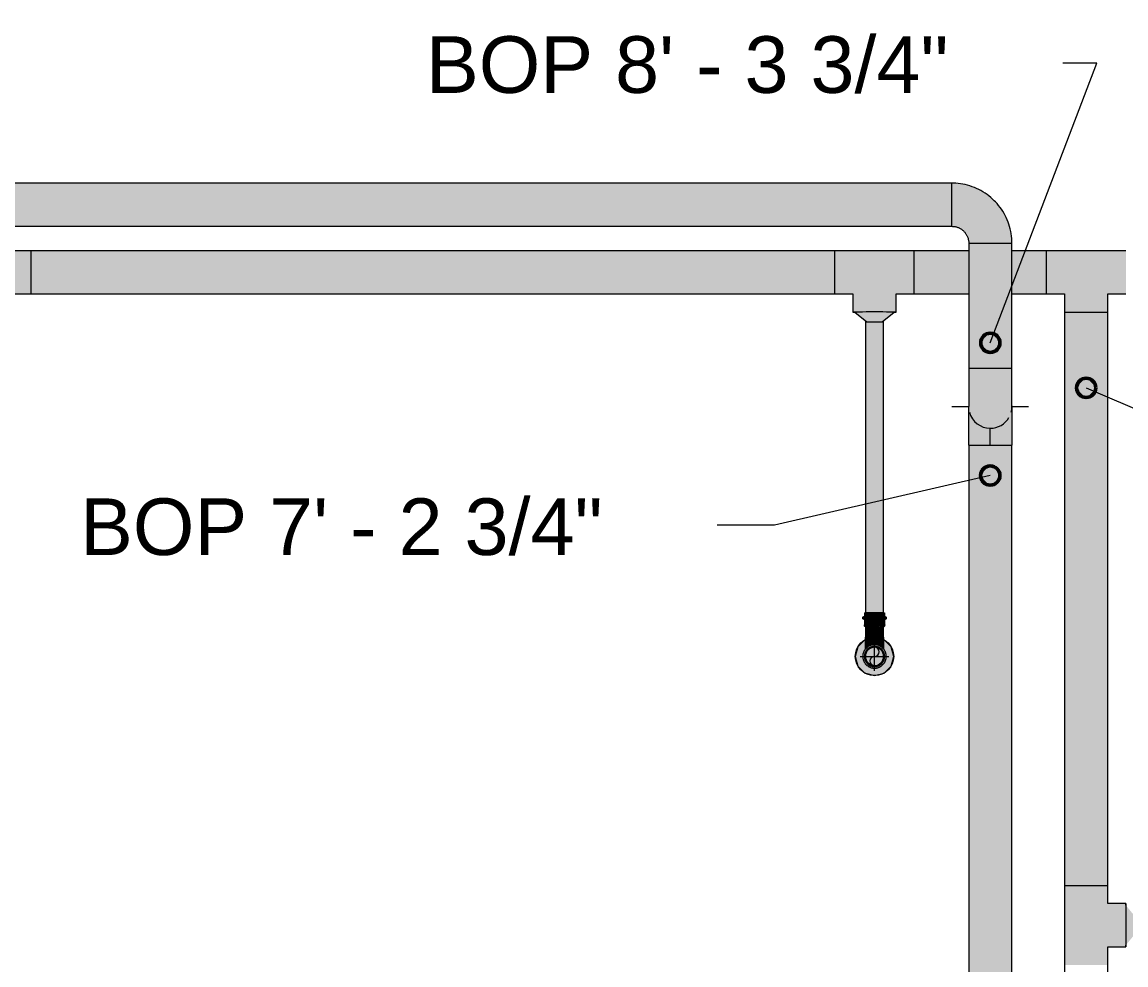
# Model space of a CAD drawing. Header units: inches. Extents: x -3385 to 41, y 7 to 1342.
# Drawn here: x -392.8 to -277.8, y 503.6 to 601.8 of the extents above; entities that cross this region are included whole.
import ezdxf

# ---------------------------------------------------------------- set-up
doc = ezdxf.new("R2010")
doc.units = ezdxf.units.IN
doc.header["$MEASUREMENT"] = 0
for name, color, linetype, lineweight in [('A-ANNO-NOTE', 131, 'Continuous', 9), ('G-ANNO-DIMS', 111, 'Continuous', 9), ('P-PIPE', 3, 'Continuous', 9), ('P-PIPE-CNTR', 3, 'Continuous', 9)]:
    doc.layers.add(name, color=color, linetype=linetype, lineweight=lineweight)
doc.styles.add('Arial', font='arial.ttf', dxfattribs={"height": 5.901198})

# ---------------------------------------------------------------- blocks, each defined once
blk = doc.blocks.new('Victaulic-VicPress316-Elbow 90-45deg Style P568_P571 - Standard-1099428-LOWER PARKING')
at = {"layer": 'P-PIPE'}
for points in [[(-304.31, 539.59), (-304, 539.59), (-304, 539.92), (-305.05, 539.9), (-305.17, 539.87), (-305.22, 539.75), (-305.17, 539.7), (-305.01, 539.59), (-304.33, 539.59)], [(-304.76, 539.92), (-304, 539.92), (-304, 540.29), (-305.01, 540.29), (-305.01, 539.92), (-304.81, 539.92)], [(-304.47, 539.03), (-304, 539.03), (-304, 539.59), (-305.01, 539.59), (-305.01, 539.03), (-304.62, 539.03)], [(-303.18, 539.92), (-302.99, 539.92), (-302.99, 540.29), (-304, 540.29), (-304, 539.92), (-303.32, 539.92)], [(-303.72, 539.59), (-302.99, 539.59), (-302.78, 539.75), (-302.83, 539.87), (-302.99, 539.92), (-304, 539.92), (-304, 539.59)], [(-303.32, 539.03), (-302.99, 539.03), (-302.99, 539.59), (-304, 539.59), (-304, 539.03), (-303.38, 539.03)], [(-304, 538.81), (-304, 539.03), (-305.01, 539.03), (-305.03, 538.91), (-304.98, 538.85), (-304.89, 538.81), (-304.82, 538.84), (-304.54, 538.81), (-304.46, 538.83), (-304.21, 538.83), (-304, 538.81)], [(-304.47, 537.76), (-304, 537.76), (-304, 538.81), (-304.32, 538.84), (-304.62, 538.82), (-304.73, 538.84), (-304.83, 538.84), (-304.9, 538.81), (-304.95, 538.84), (-304.94, 537.76), (-304.6, 537.76)], [(-303.46, 538.81), (-303.39, 538.82), (-303.27, 538.84), (-303.15, 538.84), (-303.09, 538.82), (-302.99, 538.88), (-302.97, 538.91), (-302.99, 539.03), (-304, 539.03), (-304, 538.81), (-303.72, 538.85), (-303.51, 538.83)], [(-303.4, 537.76), (-303.05, 537.76), (-303.05, 538.84), (-303.11, 538.81), (-303.18, 538.84), (-303.27, 538.84), (-303.35, 538.83), (-303.46, 538.81), (-303.56, 538.83), (-303.8, 538.84), (-304, 538.81), (-304, 537.76), (-303.52, 537.76)], [(-304.95, 536.5), (-304.85, 536.6), (-304.46, 536.87), (-304.24, 536.94), (-304, 536.97), (-304, 537.76), (-304.95, 537.76), (-304.95, 536.51)], [(-303.05, 536.5), (-303.06, 537.76), (-304, 537.76), (-304, 536.97), (-303.74, 536.94), (-303.5, 536.85), (-303.11, 536.57), (-303.06, 536.51)], [(-304, 534.6), (-304, 534.68), (-304.62, 534.89), (-305.01, 535.42), (-305.01, 536.07), (-304.62, 536.6), (-304, 536.8), (-304, 536.97), (-304.24, 536.94), (-304.47, 536.87), (-304.89, 536.57), (-305.05, 536.38), (-305.17, 536.07), (-305.22, 535.74), (-305.17, 535.4), (-305.05, 535.11), (-304.85, 534.89), (-304.47, 534.61)], [(-304, 534.68), (-304, 534.79), (-304.26, 534.83), (-304.48, 534.92), (-304.67, 535.07), (-304.82, 535.27), (-304.92, 535.53), (-304.95, 535.74), (-304.9, 536.04), (-304.89, 536.05), (-304.82, 536.22), (-304.67, 536.41), (-304.48, 536.57), (-304.25, 536.66), (-304, 536.69), (-304, 536.8), (-304.62, 536.6), (-305.01, 536.07), (-305.01, 535.42), (-304.62, 534.89), (-304, 534.68)], [(-304, 534.52), (-303.76, 534.54), (-303.53, 534.61), (-303.11, 534.92), (-302.94, 535.15), (-302.83, 535.41), (-302.78, 535.74), (-302.83, 536.08), (-302.95, 536.38), (-303.15, 536.6), (-303.53, 536.87), (-303.76, 536.94), (-304, 536.97), (-304, 536.8), (-303.38, 536.6), (-302.99, 536.07), (-302.99, 535.42), (-303.38, 534.89), (-304, 534.68), (-304, 534.54)], [(-304, 534.68), (-303.38, 534.89), (-302.99, 535.42), (-302.99, 536.07), (-303.38, 536.6), (-304, 536.8), (-304, 536.69), (-303.74, 536.65), (-303.52, 536.57), (-303.33, 536.41), (-303.18, 536.22), (-303.08, 535.99), (-303.05, 535.74), (-303.1, 535.45), (-303.11, 535.43), (-303.2, 535.23), (-303.33, 535.07), (-303.52, 534.92), (-303.75, 534.83), (-304, 534.79), (-304, 534.72)], [(-303.46, 534.97), (-303.44, 534.98), (-303.45, 534.97)]]:
    blk.add_hatch(color=256, dxfattribs=at).paths.add_polyline_path(points, flags=0)
for p, q in [((-305.06, 540.29), (-305.06, 539.92)), ((-305.06, 539.59), (-305.06, 539.03)), ((-304, 540.29), (-305.01, 540.29)), ((-305.01, 539.92), (-304, 539.92)), ((-305.01, 539.59), (-304, 539.59)), ((-302.99, 540.29), (-304, 540.29)), ((-304, 539.92), (-302.99, 539.92)), ((-304, 539.59), (-302.99, 539.59)), ((-302.94, 539.92), (-302.94, 540.29)), ((-302.94, 539.03), (-302.94, 539.59)), ((-304.95, 538.86), (-304.95, 537.76)), ((-304.58, 538.81), (-304.54, 538.81)), ((-303.46, 538.81), (-303.42, 538.81)), ((-303.05, 537.76), (-303.05, 538.86)), ((-304.95, 535.75), (-304.95, 535.76)), ((-304.95, 535.69), (-304.95, 535.73))]:
    blk.add_line(p, q, dxfattribs=at)
at = {"layer": 'P-PIPE', "flags": 128}
for points in [[(-305.06, 539.59), (-305.07, 539.59), (-305.07, 539.59), (-305.08, 539.59), (-305.08, 539.59), (-305.09, 539.59), (-305.1, 539.59), (-305.1, 539.59), (-305.11, 539.6), (-305.12, 539.6), (-305.12, 539.6), (-305.13, 539.6), (-305.13, 539.61), (-305.14, 539.61), (-305.15, 539.61), (-305.15, 539.62), (-305.16, 539.62), (-305.16, 539.62), (-305.17, 539.63), (-305.17, 539.63), (-305.18, 539.64), (-305.18, 539.64), (-305.19, 539.65), (-305.19, 539.65), (-305.19, 539.66), (-305.2, 539.66), (-305.2, 539.67), (-305.2, 539.68), (-305.21, 539.68), (-305.21, 539.69), (-305.21, 539.69), (-305.21, 539.7), (-305.22, 539.71), (-305.22, 539.71), (-305.22, 539.72), (-305.22, 539.72), (-305.22, 539.73), (-305.22, 539.74), (-305.22, 539.74), (-305.22, 539.75), (-305.22, 539.76), (-305.22, 539.76), (-305.22, 539.77), (-305.22, 539.78), (-305.22, 539.78), (-305.22, 539.79), (-305.22, 539.8), (-305.22, 539.8), (-305.21, 539.81), (-305.21, 539.82), (-305.21, 539.82), (-305.21, 539.83), (-305.2, 539.83), (-305.2, 539.84), (-305.2, 539.84), (-305.19, 539.85), (-305.19, 539.85), (-305.18, 539.86), (-305.18, 539.86), (-305.17, 539.87), (-305.17, 539.87), (-305.16, 539.88), (-305.16, 539.88), (-305.15, 539.89), (-305.15, 539.89), (-305.14, 539.89), (-305.14, 539.9), (-305.13, 539.9), (-305.13, 539.9), (-305.12, 539.91), (-305.11, 539.91), (-305.11, 539.91), (-305.1, 539.91), (-305.09, 539.91), (-305.09, 539.91), (-305.08, 539.92), (-305.08, 539.92), (-305.07, 539.92), (-305.06, 539.92), (-305.06, 539.92)], [(-304, 539.92), (-304.04, 539.92), (-304.08, 539.92), (-304.13, 539.92), (-304.17, 539.92), (-304.21, 539.92), (-304.25, 539.92), (-304.29, 539.92), (-304.33, 539.92), (-304.37, 539.92), (-304.41, 539.92), (-304.45, 539.92), (-304.49, 539.92), (-304.53, 539.92), (-304.56, 539.92), (-304.6, 539.92), (-304.63, 539.92), (-304.67, 539.92), (-304.7, 539.92), (-304.73, 539.92), (-304.76, 539.92), (-304.79, 539.92), (-304.82, 539.92), (-304.84, 539.92), (-304.87, 539.92), (-304.89, 539.92), (-304.91, 539.92), (-304.93, 539.92), (-304.95, 539.92), (-304.97, 539.92), (-304.99, 539.92), (-305, 539.92), (-305.01, 539.92), (-305.03, 539.92), (-305.04, 539.92), (-305.04, 539.92), (-305.05, 539.92), (-305.05, 539.92), (-305.06, 539.92), (-305.06, 539.92), (-305.06, 539.92)], [(-305.06, 539.92), (-305.06, 539.92), (-305.06, 539.92), (-305.05, 539.92), (-305.05, 539.92), (-305.04, 539.92), (-305.03, 539.92), (-305.02, 539.92), (-305, 539.92)], [(-305, 539.59), (-305.01, 539.59), (-305.03, 539.59), (-305.04, 539.59), (-305.04, 539.59), (-305.05, 539.59), (-305.05, 539.59), (-305.06, 539.59), (-305.06, 539.59), (-305.06, 539.59)], [(-305.06, 539.59), (-305.06, 539.59), (-305.06, 539.59), (-305.05, 539.59), (-305.05, 539.59), (-305.04, 539.59), (-305.03, 539.59), (-305.02, 539.59), (-305, 539.59), (-304.99, 539.59), (-304.98, 539.59), (-304.96, 539.59), (-304.94, 539.59), (-304.92, 539.59), (-304.9, 539.59), (-304.87, 539.59), (-304.85, 539.59), (-304.82, 539.59), (-304.8, 539.59), (-304.77, 539.59), (-304.74, 539.59), (-304.71, 539.59), (-304.67, 539.59), (-304.64, 539.59), (-304.61, 539.59), (-304.57, 539.59), (-304.54, 539.59), (-304.5, 539.59), (-304.46, 539.59), (-304.42, 539.59), (-304.38, 539.59), (-304.34, 539.59), (-304.3, 539.59), (-304.26, 539.59), (-304.22, 539.59), (-304.18, 539.59), (-304.14, 539.59), (-304.1, 539.59), (-304.05, 539.59), (-304.01, 539.59), (-304, 539.59)], [(-302.94, 539.92), (-302.94, 539.92), (-302.94, 539.92), (-302.95, 539.92), (-302.95, 539.92), (-302.96, 539.92), (-302.97, 539.92), (-302.98, 539.92), (-302.99, 539.92), (-303.01, 539.92), (-303.02, 539.92), (-303.04, 539.92), (-303.06, 539.92), (-303.08, 539.92), (-303.1, 539.92), (-303.13, 539.92), (-303.15, 539.92), (-303.18, 539.92), (-303.2, 539.92), (-303.23, 539.92), (-303.26, 539.92), (-303.29, 539.92), (-303.32, 539.92), (-303.36, 539.92), (-303.39, 539.92), (-303.43, 539.92), (-303.46, 539.92), (-303.5, 539.92), (-303.54, 539.92), (-303.58, 539.92), (-303.62, 539.92), (-303.66, 539.92), (-303.7, 539.92), (-303.74, 539.92), (-303.78, 539.92), (-303.82, 539.92), (-303.86, 539.92), (-303.9, 539.92), (-303.95, 539.92), (-303.99, 539.92), (-304, 539.92)], [(-304, 539.59), (-303.96, 539.59), (-303.92, 539.59), (-303.87, 539.59), (-303.83, 539.59), (-303.79, 539.59), (-303.75, 539.59), (-303.71, 539.59), (-303.67, 539.59), (-303.63, 539.59), (-303.59, 539.59), (-303.55, 539.59), (-303.51, 539.59), (-303.47, 539.59), (-303.44, 539.59), (-303.4, 539.59), (-303.37, 539.59), (-303.33, 539.59), (-303.3, 539.59), (-303.27, 539.59), (-303.24, 539.59), (-303.21, 539.59), (-303.18, 539.59), (-303.16, 539.59), (-303.13, 539.59), (-303.11, 539.59), (-303.09, 539.59), (-303.07, 539.59), (-303.05, 539.59), (-303.03, 539.59), (-303.01, 539.59), (-303, 539.59), (-302.99, 539.59), (-302.97, 539.59), (-302.96, 539.59), (-302.96, 539.59), (-302.95, 539.59), (-302.95, 539.59), (-302.94, 539.59), (-302.94, 539.59), (-302.94, 539.59)], [(-303, 539.92), (-302.99, 539.92), (-302.97, 539.92), (-302.96, 539.92), (-302.96, 539.92), (-302.95, 539.92), (-302.95, 539.92), (-302.94, 539.92), (-302.94, 539.92), (-302.94, 539.92)], [(-302.94, 539.59), (-302.94, 539.59), (-302.94, 539.59), (-302.95, 539.59), (-302.95, 539.59), (-302.96, 539.59), (-302.97, 539.59), (-302.98, 539.59), (-302.99, 539.59)], [(-302.94, 539.92), (-302.93, 539.92), (-302.93, 539.92), (-302.92, 539.92), (-302.91, 539.92), (-302.91, 539.91), (-302.9, 539.91), (-302.9, 539.91), (-302.89, 539.91), (-302.88, 539.91), (-302.88, 539.9), (-302.87, 539.9), (-302.86, 539.9), (-302.86, 539.9), (-302.85, 539.89), (-302.85, 539.89), (-302.84, 539.88), (-302.84, 539.88), (-302.83, 539.88), (-302.83, 539.87), (-302.82, 539.87), (-302.82, 539.86), (-302.81, 539.86), (-302.81, 539.85), (-302.81, 539.85), (-302.8, 539.84), (-302.8, 539.84), (-302.8, 539.83), (-302.79, 539.82), (-302.79, 539.82), (-302.79, 539.81), (-302.79, 539.81), (-302.78, 539.8), (-302.78, 539.79), (-302.78, 539.79), (-302.78, 539.78), (-302.78, 539.77), (-302.78, 539.77), (-302.78, 539.76), (-302.78, 539.75), (-302.78, 539.75), (-302.78, 539.74), (-302.78, 539.73), (-302.78, 539.73), (-302.78, 539.72), (-302.78, 539.72), (-302.78, 539.71), (-302.78, 539.7), (-302.79, 539.7), (-302.79, 539.69), (-302.79, 539.68), (-302.79, 539.68), (-302.8, 539.67), (-302.8, 539.67), (-302.8, 539.66), (-302.81, 539.66), (-302.81, 539.65), (-302.82, 539.65), (-302.82, 539.64), (-302.82, 539.64), (-302.83, 539.63), (-302.83, 539.63), (-302.84, 539.62), (-302.84, 539.62), (-302.85, 539.62), (-302.86, 539.61), (-302.86, 539.61), (-302.87, 539.61), (-302.87, 539.6), (-302.88, 539.6), (-302.89, 539.6), (-302.89, 539.6), (-302.9, 539.59), (-302.9, 539.59), (-302.91, 539.59), (-302.92, 539.59), (-302.92, 539.59), (-302.93, 539.59), (-302.94, 539.59), (-302.94, 539.59)], [(-304.95, 538.81), (-304.96, 538.82), (-304.97, 538.83), (-304.97, 538.83), (-304.98, 538.84), (-304.99, 538.85), (-305, 538.86), (-305, 538.87), (-305.01, 538.88), (-305.02, 538.89), (-305.02, 538.89), (-305.03, 538.9), (-305.03, 538.91), (-305.04, 538.92), (-305.04, 538.93), (-305.04, 538.94), (-305.05, 538.95), (-305.05, 538.97), (-305.05, 538.98), (-305.05, 538.99), (-305.06, 539), (-305.06, 539.01), (-305.06, 539.02), (-305.06, 539.03), (-305.06, 539.03)], [(-302.94, 539.03), (-302.94, 539.02), (-302.94, 539.01), (-302.94, 539), (-302.94, 538.99), (-302.95, 538.98), (-302.95, 538.97), (-302.95, 538.96), (-302.95, 538.95), (-302.96, 538.94), (-302.96, 538.93), (-302.97, 538.92), (-302.97, 538.91), (-302.98, 538.9), (-302.98, 538.89), (-302.99, 538.88), (-302.99, 538.87), (-303, 538.86), (-303.01, 538.85), (-303.02, 538.84), (-303.02, 538.84), (-303.03, 538.83), (-303.04, 538.82), (-303.05, 538.82), (-303.05, 538.81)], [(-304.95, 536.5), (-304.95, 536.54), (-304.95, 536.6), (-304.95, 536.67), (-304.95, 536.74), (-304.95, 536.81), (-304.95, 536.88), (-304.95, 536.95), (-304.95, 537.03), (-304.95, 537.1), (-304.95, 537.18), (-304.95, 537.26), (-304.95, 537.34), (-304.95, 537.42), (-304.95, 537.5), (-304.95, 537.58), (-304.95, 537.66), (-304.95, 537.74), (-304.95, 537.76)], [(-303.05, 537.76), (-303.05, 537.68), (-303.05, 537.6), (-303.05, 537.52), (-303.05, 537.44), (-303.05, 537.36), (-303.05, 537.28), (-303.05, 537.2), (-303.05, 537.12), (-303.05, 537.05), (-303.05, 536.97), (-303.05, 536.9), (-303.05, 536.83), (-303.05, 536.76), (-303.05, 536.69), (-303.05, 536.62), (-303.05, 536.55), (-303.05, 536.5)], [(-304, 536.97), (-304.05, 536.97), (-304.1, 536.96), (-304.15, 536.96), (-304.19, 536.95), (-304.24, 536.94), (-304.29, 536.93), (-304.34, 536.92), (-304.38, 536.9), (-304.43, 536.89), (-304.48, 536.87), (-304.52, 536.85), (-304.56, 536.83), (-304.61, 536.8), (-304.65, 536.78), (-304.69, 536.75), (-304.73, 536.72), (-304.77, 536.69), (-304.81, 536.66), (-304.84, 536.63), (-304.88, 536.6), (-304.91, 536.56), (-304.94, 536.52), (-304.97, 536.48), (-305, 536.44), (-305.03, 536.4), (-305.05, 536.36), (-305.08, 536.32), (-305.1, 536.28), (-305.12, 536.23), (-305.14, 536.19), (-305.16, 536.14), (-305.17, 536.09), (-305.18, 536.05), (-305.2, 536), (-305.21, 535.95), (-305.21, 535.9), (-305.22, 535.85), (-305.22, 535.8), (-305.22, 535.76), (-305.22, 535.71), (-305.22, 535.66), (-305.22, 535.61), (-305.21, 535.56), (-305.2, 535.51), (-305.19, 535.46), (-305.18, 535.42), (-305.17, 535.37), (-305.15, 535.32), (-305.13, 535.28), (-305.11, 535.23), (-305.09, 535.19), (-305.07, 535.15), (-305.04, 535.1), (-305.02, 535.06), (-304.99, 535.02), (-304.96, 534.98), (-304.93, 534.95), (-304.9, 534.91), (-304.86, 534.87), (-304.83, 534.84), (-304.79, 534.81), (-304.75, 534.78), (-304.71, 534.75), (-304.67, 534.72), (-304.63, 534.69), (-304.59, 534.67), (-304.54, 534.65), (-304.5, 534.63), (-304.46, 534.61), (-304.41, 534.59), (-304.36, 534.57), (-304.32, 534.56), (-304.27, 534.55), (-304.22, 534.54), (-304.17, 534.53), (-304.12, 534.53), (-304.08, 534.52), (-304.03, 534.52), (-304, 534.52)], [(-304, 534.52), (-303.95, 534.52), (-303.9, 534.52), (-303.85, 534.53), (-303.8, 534.53), (-303.76, 534.54), (-303.71, 534.55), (-303.66, 534.57), (-303.61, 534.58), (-303.57, 534.6), (-303.52, 534.62), (-303.48, 534.64), (-303.43, 534.66), (-303.39, 534.68), (-303.35, 534.71), (-303.31, 534.73), (-303.27, 534.76), (-303.23, 534.79), (-303.19, 534.82), (-303.16, 534.86), (-303.12, 534.89), (-303.09, 534.93), (-303.06, 534.96), (-303.03, 535), (-303, 535.04), (-302.97, 535.08), (-302.94, 535.12), (-302.92, 535.17), (-302.9, 535.21), (-302.88, 535.25), (-302.86, 535.3), (-302.84, 535.35), (-302.83, 535.39), (-302.81, 535.44), (-302.8, 535.49), (-302.79, 535.53), (-302.79, 535.58), (-302.78, 535.63), (-302.78, 535.68), (-302.78, 535.73), (-302.78, 535.78), (-302.78, 535.83), (-302.78, 535.88), (-302.79, 535.92), (-302.8, 535.97), (-302.81, 536.02), (-302.82, 536.07), (-302.83, 536.12), (-302.85, 536.16), (-302.87, 536.21), (-302.89, 536.25), (-302.91, 536.3), (-302.93, 536.34), (-302.96, 536.38), (-302.98, 536.42), (-303.01, 536.46), (-303.04, 536.5), (-303.07, 536.54), (-303.1, 536.58), (-303.14, 536.61), (-303.17, 536.65), (-303.21, 536.68), (-303.25, 536.71), (-303.29, 536.74), (-303.33, 536.77), (-303.37, 536.79), (-303.41, 536.82), (-303.45, 536.84), (-303.5, 536.86), (-303.54, 536.88), (-303.59, 536.9), (-303.64, 536.91), (-303.68, 536.92), (-303.73, 536.94), (-303.78, 536.95), (-303.83, 536.95), (-303.88, 536.96), (-303.92, 536.96), (-303.97, 536.97), (-304, 536.97)], [(-303.05, 535.75), (-303.05, 535.75), (-303.05, 535.74), (-303.05, 535.74)]]:
    blk.add_lwpolyline(points, dxfattribs=at)
at = {"layer": 'P-PIPE'}
for radius, start, end in [(1.06, 90, 270), (0.95, 160.7021, 162), (0.95, 124.5981, 127.6477), (1.06, 270, 90), (0.95, 52.2791, 55.4642), (0.95, 18, 19.4331), (0.95, 198, 199.2979), (0.95, 232.3523, 235.4019), (0.95, 304.5358, 307.7209), (0.95, 340.5669, 342)]:
    blk.add_arc((-304, 535.74), radius, start, end, dxfattribs=at)
blk = doc.blocks.new('Elbow - Welded - Generic - Standard-1086132-LOWER PARKING')
at = {"layer": 'P-PIPE'}
for points in [[(-291.94, 557.74), (-291.94, 559.51), (-292.52, 559.59), (-293.07, 559.82), (-293.54, 560.18), (-293.89, 560.64), (-294.11, 561.18), (-294.19, 561.75), (-294.17, 560.17), (-294.19, 557.75), (-293.07, 557.74), (-292.4, 557.74)], [(-291.94, 557.74), (-289.69, 557.75), (-289.71, 561.59), (-289.77, 561.18), (-289.99, 560.64), (-290.35, 560.17), (-290.82, 559.81), (-291.36, 559.59), (-291.94, 559.51), (-291.94, 557.74)]]:
    blk.add_hatch(color=256, dxfattribs=at).paths.add_polyline_path(points, flags=0)
at = {"layer": 'P-PIPE', "flags": 128}
for points in [[(-294.19, 557.75), (-294.19, 557.91), (-294.19, 558.07), (-294.19, 558.23), (-294.19, 558.39), (-294.19, 558.55), (-294.19, 558.7), (-294.19, 558.86), (-294.19, 559.01), (-294.19, 559.17), (-294.19, 559.31), (-294.19, 559.46), (-294.19, 559.61), (-294.19, 559.75), (-294.19, 559.88), (-294.19, 560.02), (-294.19, 560.15), (-294.19, 560.28), (-294.19, 560.4), (-294.19, 560.52), (-294.19, 560.63), (-294.19, 560.74), (-294.19, 560.85), (-294.19, 560.95), (-294.19, 561.04), (-294.19, 561.13), (-294.19, 561.21), (-294.19, 561.29), (-294.19, 561.37), (-294.19, 561.43), (-294.19, 561.49), (-294.19, 561.55), (-294.19, 561.6), (-294.19, 561.64), (-294.19, 561.68), (-294.19, 561.71), (-294.19, 561.73), (-294.19, 561.75), (-294.19, 561.76), (-294.19, 561.76), (-294.19, 561.76)], [(-289.69, 561.86), (-289.69, 561.79), (-289.69, 561.76)], [(-289.69, 561.76), (-289.69, 561.76), (-289.69, 561.75), (-289.69, 561.73), (-289.69, 561.71), (-289.69, 561.68), (-289.69, 561.65), (-289.69, 561.61), (-289.69, 561.56), (-289.69, 561.51), (-289.69, 561.45), (-289.69, 561.38), (-289.69, 561.31), (-289.69, 561.23), (-289.69, 561.15), (-289.69, 561.06), (-289.69, 560.97), (-289.69, 560.87), (-289.69, 560.76), (-289.69, 560.66), (-289.69, 560.54), (-289.69, 560.43), (-289.69, 560.3), (-289.69, 560.18), (-289.69, 560.05), (-289.69, 559.91), (-289.69, 559.78), (-289.69, 559.64), (-289.69, 559.49), (-289.69, 559.35), (-289.69, 559.2), (-289.69, 559.05), (-289.69, 558.89), (-289.69, 558.74), (-289.69, 558.58), (-289.69, 558.42), (-289.69, 558.26), (-289.69, 558.1), (-289.69, 557.94), (-289.69, 557.78), (-289.69, 557.75)]]:
    blk.add_lwpolyline(points, dxfattribs=at)
at = {"layer": 'P-PIPE'}
for start_param, end_param in [(3.141593, 4.712389), (4.712389, 6.283185)]:
    blk.add_ellipse((-291.94, 557.75), major_axis=(2.25, 0), ratio=0.002219, start_param=start_param, end_param=end_param, dxfattribs=at)
blk = doc.blocks.new('Elbow - Welded - Generic - Standard-1198336-LOWER PARKING')
at = {"layer": 'P-PIPE'}
blk.add_hatch(color=256, dxfattribs=at).paths.add_polyline_path([(-291.35, 578.77), (-289.68, 578.78), (-289.89, 580.4), (-290.52, 581.91), (-291.52, 583.21), (-292.81, 584.21), (-294.32, 584.83), (-295.95, 585.05), (-295.94, 583.92), (-295.94, 580.54), (-295.06, 580.31), (-294.42, 579.66), (-294.18, 578.78), (-293.05, 578.78), (-291.35, 578.77)], flags=0)
at = {"layer": 'P-PIPE', "flags": 128}
for points in [[(-291.52, 583.21), (-291.7, 583.38), (-291.88, 583.55), (-292.08, 583.71), (-292.28, 583.86), (-292.48, 584), (-292.7, 584.14), (-292.91, 584.26), (-293.13, 584.38), (-293.36, 584.49), (-293.59, 584.59), (-293.82, 584.67), (-294.06, 584.75), (-294.3, 584.83), (-294.54, 584.89), (-294.79, 584.94), (-295.04, 584.98), (-295.29, 585.01), (-295.54, 585.03), (-295.79, 585.04), (-295.95, 585.05)], [(-289.68, 578.78), (-289.69, 579.03), (-289.7, 579.28), (-289.73, 579.53), (-289.76, 579.78), (-289.81, 580.02), (-289.86, 580.27), (-289.93, 580.51), (-290, 580.75), (-290.08, 580.99), (-290.18, 581.22), (-290.28, 581.45), (-290.39, 581.67), (-290.51, 581.89), (-290.64, 582.11), (-290.77, 582.32), (-290.92, 582.52), (-291.07, 582.72), (-291.23, 582.91), (-291.4, 583.09), (-291.52, 583.21)], [(-295.95, 580.55), (-295.88, 580.54), (-295.81, 580.54), (-295.73, 580.53), (-295.66, 580.52), (-295.6, 580.51), (-295.53, 580.49), (-295.46, 580.48), (-295.39, 580.46), (-295.32, 580.43), (-295.26, 580.41), (-295.19, 580.38), (-295.13, 580.35), (-295.07, 580.31), (-295.01, 580.28), (-294.95, 580.24), (-294.89, 580.2), (-294.84, 580.15), (-294.78, 580.11), (-294.73, 580.06), (-294.7, 580.03)], [(-294.7, 580.03), (-294.65, 579.98), (-294.6, 579.92), (-294.56, 579.87), (-294.52, 579.81), (-294.48, 579.76), (-294.44, 579.7), (-294.4, 579.63), (-294.37, 579.57), (-294.34, 579.51), (-294.31, 579.44), (-294.29, 579.38), (-294.26, 579.31), (-294.24, 579.24), (-294.23, 579.18), (-294.21, 579.11), (-294.2, 579.04), (-294.19, 578.97), (-294.19, 578.9), (-294.18, 578.83), (-294.18, 578.78)]]:
    blk.add_lwpolyline(points, dxfattribs=at)
at = {"layer": 'P-PIPE'}
for centre, major_axis, start_param, end_param in [((-295.95, 582.8), (0, 2.25), 6.151237, 6.281101), ((-295.95, 582.8), (0, 2.25), 5.760225, 6.019302), ((-295.95, 582.8), (0, 2.25), 5.498127, 5.757502), ((-295.95, 582.8), (0, 2.25), 5.236183, 5.495703), ((-295.95, 582.8), (0, 2.25), 4.974288, 5.233903), ((-295.95, 582.8), (0, 2.25), 4.712412, 4.972104), ((-295.95, 582.8), (0, 2.25), 4.450542, 4.710305), ((-295.95, 582.8), (0, 2.25), 4.188666, 4.448505), ((-295.95, 582.8), (0, 2.25), 3.926771, 4.186706), ((-295.95, 582.8), (0, 2.25), 3.664826, 3.924906), ((-295.95, 582.8), (0, 2.25), 3.402723, 3.663107), ((-295.95, 582.8), (0, 2.25), 3.141593, 3.401308), ((-291.93, 578.78), (-2.25, 0), 0.002084, 0.131948), ((-291.93, 578.78), (-2.25, 0), 0.263884, 0.522961), ((-291.93, 578.78), (-2.25, 0), 0.525683, 0.785059), ((-291.93, 578.78), (-2.25, 0), 0.787483, 1.047002), ((-291.93, 578.78), (-2.25, 0), 1.049282, 1.308897), ((-291.93, 578.78), (-2.25, 0), 1.311081, 1.570773), ((-291.93, 578.78), (-2.25, 0), 1.572881, 1.832644), ((-291.93, 578.78), (-2.25, 0), 1.83468, 2.09452), ((-291.93, 578.78), (-2.25, 0), 2.096479, 2.356415), ((-291.93, 578.78), (-2.25, 0), 2.358279, 2.61836), ((-291.93, 578.78), (-2.25, 0), 2.620078, 2.880462), ((-291.93, 578.78), (-2.25, 0), 2.881878, 3.141593)]:
    blk.add_ellipse(centre, major_axis=major_axis, ratio=0.002083, start_param=start_param, end_param=end_param, dxfattribs=at)
blk = doc.blocks.new('Elbow - Welded - Generic - Standard-V18-LOWER PARKING')
at = {"layer": 'P-PIPE'}
for points in [[(-291.94, 559.51), (-291.94, 565.77), (-294.19, 565.78), (-294.17, 561.57), (-294.11, 561.17), (-293.89, 560.64), (-293.53, 560.17), (-293.07, 559.82), (-292.52, 559.59)], [(-291.94, 559.51), (-291.36, 559.59), (-290.82, 559.81), (-290.35, 560.17), (-289.99, 560.64), (-289.77, 561.18), (-289.69, 561.78), (-289.71, 563.15), (-289.69, 563.93), (-289.69, 565.78), (-290.81, 565.77), (-291.94, 565.77), (-291.94, 559.66)]]:
    blk.add_hatch(color=256, dxfattribs=at).paths.add_polyline_path(points, flags=0)
at = {"layer": 'P-PIPE', "flags": 128}
for points in [[(-294.19, 565.78), (-294.19, 565.62), (-294.19, 565.46), (-294.19, 565.3), (-294.19, 565.14), (-294.19, 564.98), (-294.19, 564.82), (-294.19, 564.67), (-294.19, 564.52), (-294.19, 564.36), (-294.19, 564.21), (-294.19, 564.07), (-294.19, 563.92), (-294.19, 563.78), (-294.19, 563.64), (-294.19, 563.51), (-294.19, 563.38), (-294.19, 563.25), (-294.19, 563.13), (-294.19, 563.01), (-294.19, 562.9), (-294.19, 562.79), (-294.19, 562.68), (-294.19, 562.58), (-294.19, 562.49), (-294.19, 562.4), (-294.19, 562.31), (-294.19, 562.24), (-294.19, 562.16), (-294.19, 562.1), (-294.19, 562.04), (-294.19, 561.98), (-294.19, 561.93), (-294.19, 561.89), (-294.19, 561.85), (-294.19, 561.82), (-294.19, 561.8), (-294.19, 561.78), (-294.19, 561.77), (-294.19, 561.76), (-294.19, 561.76)], [(-289.69, 561.76), (-289.69, 561.77), (-289.69, 561.78), (-289.69, 561.79), (-289.69, 561.81), (-289.69, 561.84), (-289.69, 561.88), (-289.69, 561.92), (-289.69, 561.97), (-289.69, 562.02), (-289.69, 562.08), (-289.69, 562.15), (-289.69, 562.22), (-289.69, 562.29), (-289.69, 562.38), (-289.69, 562.47), (-289.69, 562.56), (-289.69, 562.66), (-289.69, 562.76), (-289.69, 562.87), (-289.69, 562.98), (-289.69, 563.1), (-289.69, 563.22), (-289.69, 563.35), (-289.69, 563.48), (-289.69, 563.61), (-289.69, 563.75), (-289.69, 563.89), (-289.69, 564.03), (-289.69, 564.18), (-289.69, 564.33), (-289.69, 564.48), (-289.69, 564.63), (-289.69, 564.79), (-289.69, 564.94), (-289.69, 565.1), (-289.69, 565.26), (-289.69, 565.42), (-289.69, 565.58), (-289.69, 565.74), (-289.69, 565.78)]]:
    blk.add_lwpolyline(points, dxfattribs=at)
at = {"layer": 'P-PIPE'}
for start, end in [(344.9719, 359.9719), (194.9719, 269.9719), (269.9719, 329.9719)]:
    blk.add_arc((-291.94, 561.76), 2.25, start, end, dxfattribs=at)
for start_param, end_param in [(0, 1.570796), (1.570796, 3.141593)]:
    blk.add_ellipse((-291.94, 565.78), major_axis=(-2.25, 0), ratio=0.002083, start_param=start_param, end_param=end_param, dxfattribs=at)

msp = doc.modelspace()

# ---------------------------------------------------------------- hatches: boundary and pattern name
at = {"layer": 'A-ANNO-NOTE'}
h = msp.add_hatch(color=256, dxfattribs=at)
edge = h.paths.add_edge_path(flags=0)
edge.add_arc((-304, 535.743), 2, 0, 360)
msp.add_hatch(color=256, dxfattribs=at).paths.add_polyline_path([(-304, 533.743), (-303, 534.011), (-302.268, 534.743), (-302, 535.743), (-302.268, 536.743), (-303, 537.475), (-304, 537.743), (-305, 537.475), (-305.732, 536.743), (-306, 535.743), (-305.732, 534.743), (-305, 534.011), (-304.923, 533.99)], flags=0)
at = {"layer": 'P-PIPE'}
for points in [[(-304.923, 582.795), (-295.941, 582.795), (-295.946, 585.045), (-528.98, 585.045), (-528.976, 583.92), (-528.975, 582.795), (-322.397, 582.795)], [(-295.946, 580.545), (-295.942, 581.67), (-295.941, 582.795), (-528.975, 582.795), (-528.979, 580.545), (-296.185, 580.545)], [(-291.939, 565.775), (-291.932, 578.775), (-294.182, 578.778), (-294.189, 565.78), (-293.064, 565.776), (-292.521, 565.775)], [(-291.356, 565.775), (-289.689, 565.778), (-289.682, 578.778), (-290.807, 578.775), (-291.932, 578.775), (-291.939, 565.775)], [(-391.862, 575.743), (-308.129, 575.743), (-308.134, 577.993), (-391.866, 577.993), (-391.862, 576.868), (-391.862, 576.325)], [(-301.75, 573.493), (-299.866, 573.493), (-299.862, 574.627), (-299.866, 577.993), (-308.134, 577.993), (-308.13, 576.877), (-308.133, 573.493), (-306.25, 573.493), (-305.354, 574.393), (-303.995, 575.753), (-301.77, 573.514)], [(-357.347, 573.493), (-308.134, 573.494), (-308.13, 574.63), (-308.129, 575.743), (-391.862, 575.743), (-391.864, 573.493), (-374.822, 573.493)], [(-301.75, 571.609), (-301.75, 573.493), (-302.078, 573.829), (-303.995, 575.753), (-306.25, 573.493), (-306.25, 571.609), (-305.698, 571.616), (-302.871, 571.618), (-301.789, 571.61)], [(-281.941, 571.604), (-279.691, 571.609), (-279.691, 573.493), (-280.583, 574.381), (-281.941, 575.738), (-284.191, 573.493), (-284.191, 571.609), (-283.082, 571.605), (-281.973, 571.604)], [(-306.057, 571.605), (-306.062, 571.609), (-304.923, 571.617), (-301.992, 571.61), (-302.789, 571.617), (-306.172, 571.612), (-306.062, 571.605)], [(-303.187, 570.578), (-301.937, 571.609), (-302.871, 571.617), (-305.951, 571.611), (-306.062, 571.609), (-304.812, 570.578), (-303.424, 570.58), (-303.188, 570.578)], [(-281.946, 511.872), (-279.696, 511.878), (-279.696, 571.609), (-280.816, 571.605), (-281.946, 571.604), (-281.946, 521.487)], [(-304.816, 540.293), (-304, 540.293), (-304, 570.578), (-304.95, 570.578), (-304.948, 540.293), (-304.822, 540.293)], [(-303.173, 540.293), (-303.05, 540.293), (-303.05, 570.578), (-304, 570.578), (-303.989, 540.293), (-303.177, 540.293)], [(-291.941, 256.595), (-291.941, 557.743), (-294.191, 557.747), (-294.191, 256.6), (-293.066, 256.596), (-292.523, 256.596)], [(-291.941, 256.595), (-289.691, 256.604), (-289.694, 557.748), (-290.816, 557.744), (-291.941, 557.743), (-291.941, 260.323)], [(-304, 534.793), (-303.754, 534.825), (-303.525, 534.92), (-303.328, 535.071), (-303.177, 535.268), (-303.082, 535.497), (-303.05, 535.743), (-303.082, 535.989), (-303.177, 536.218), (-303.328, 536.415), (-303.525, 536.566), (-303.754, 536.66), (-304, 536.693), (-304.246, 536.66), (-304.475, 536.566), (-304.672, 536.415), (-304.823, 536.218), (-304.923, 535.951), (-304.95, 535.743), (-304.918, 535.497), (-304.796, 535.232), (-304.672, 535.071), (-304.475, 534.92), (-304.246, 534.825)], [(-281.955, 503.604), (-279.696, 503.609), (-279.696, 505.493), (-280.031, 505.821), (-281.952, 507.741), (-279.696, 509.993), (-279.696, 511.877), (-280.829, 511.872), (-284.196, 511.875), (-284.195, 503.609), (-283.543, 503.605), (-282.537, 503.604)], [(-279.614, 505.493), (-277.812, 505.493), (-277.819, 506.148), (-277.817, 509.689), (-277.812, 509.993), (-279.696, 509.993), (-280.829, 508.863), (-281.955, 507.738), (-279.696, 505.493)], [(-277.807, 505.68), (-276.778, 506.93), (-276.784, 508.566), (-277.807, 509.805), (-277.814, 508.611), (-277.809, 505.79)], [(-277.812, 505.493), (-277.813, 506.336), (-277.813, 509.025), (-277.817, 505.792)]]:
    msp.add_hatch(color=256, dxfattribs=at).paths.add_polyline_path(points, flags=0)
h = msp.add_hatch(color=256, dxfattribs=at)
h.paths.add_polyline_path([(-391.866, 573.493), (-391.862, 574.627), (-391.866, 577.993), (-400.134, 577.993), (-400.13, 576.877), (-400.133, 573.493), (-398.25, 573.493), (-397.354, 574.393), (-395.995, 575.753), (-393.75, 573.493), (-392.296, 573.493)], flags=0)
h.paths.add_polyline_path([(-400.129, 576.335), (-400.129, 576.335), (-392.296, 576.335)], flags=0)
h = msp.add_hatch(color=256, dxfattribs=at)
h.paths.add_polyline_path([(-299.862, 575.743), (-294.184, 575.743), (-294.189, 577.993), (-299.866, 577.993), (-299.862, 576.868), (-299.862, 576.325)], flags=0)
h.paths.add_polyline_path([(-289.682, 575.743), (-286.07, 575.743), (-286.074, 577.993), (-289.683, 577.993), (-289.684, 575.743)], flags=0)
h = msp.add_hatch(color=256, dxfattribs=at)
h.paths.add_polyline_path([(-277.807, 573.792), (-277.807, 573.792), (-277.998, 573.794)], flags=0)
h.paths.add_polyline_path([(-277.807, 575.738), (-277.807, 575.738), (-281.358, 575.738)], flags=0)
h.paths.add_polyline_path([(-284.191, 573.493), (-283.298, 574.381), (-281.941, 575.738), (-279.691, 573.493), (-277.807, 573.493), (-277.807, 573.68), (-277.807, 573.68), (-277.807, 577.993), (-286.074, 577.993), (-286.07, 576.863), (-286.073, 573.493)], flags=0)
h.paths.add_polyline_path([(-277.807, 573.97), (-277.807, 573.97), (-279.992, 574.031)], flags=0)
h = msp.add_hatch(color=256, dxfattribs=at)
h.paths.add_polyline_path([(-299.866, 573.493), (-299.693, 573.493), (-294.185, 573.493), (-294.189, 575.743), (-299.862, 575.743), (-299.866, 573.493)], flags=0)
h.paths.add_polyline_path([(-286.074, 573.493), (-286.07, 574.618), (-286.07, 575.743), (-289.684, 575.743), (-289.682, 573.493), (-287.448, 573.493)], flags=0)
h = msp.add_hatch(color=256, dxfattribs=at)
h.paths.add_polyline_path([(-282.523, 571.604), (-282.523, 571.604), (-282.523, 570.467)], flags=0)
h.paths.add_polyline_path([(-281.946, 511.872), (-281.946, 571.604), (-284.196, 571.609), (-284.196, 511.877), (-283.071, 511.872), (-282.528, 511.872)], flags=0)
h = msp.add_hatch(color=256, dxfattribs=at)
h.paths.add_polyline_path([(-291.359, 559.59), (-291.358, 559.59), (-291.358, 559.59)], flags=0)
h.paths.add_polyline_path([(-290.816, 559.815), (-290.816, 559.815), (-290.816, 559.815)], flags=0)
h.paths.add_polyline_path([(-290.35, 560.172), (-290.35, 560.173), (-290.349, 560.174)], flags=0)
h.paths.add_polyline_path([(-289.767, 561.181), (-289.767, 561.181), (-289.767, 561.181)], flags=0)

# ---------------------------------------------------------------- linework, layer by layer
at = {"layer": 'A-ANNO-NOTE'}
for p, q in [((-305, 537.475), (-305.732, 536.743)), ((-304, 537.743), (-305, 537.475)), ((-303, 537.475), (-304, 537.743)), ((-302.268, 536.743), (-303, 537.475)), ((-305.732, 536.743), (-306, 535.743)), ((-302, 535.743), (-302.268, 536.743)), ((-306, 535.743), (-305.732, 534.743)), ((-302.268, 534.743), (-302, 535.743)), ((-305.732, 534.743), (-305, 534.011)), ((-305, 534.011), (-304.923, 533.99)), ((-304.923, 533.99), (-304, 533.743)), ((-304, 533.743), (-303, 534.011)), ((-303, 534.011), (-302.268, 534.743))]:
    msp.add_line(p, q, dxfattribs=at)
msp.add_circle((-304, 535.743), 2, dxfattribs=at)
at = {"layer": 'G-ANNO-DIMS'}
for p, q in [((-280.852, 597.537), (-295.169, 597.537)), ((-291.937, 568.409), (-280.852, 597.537)), ((-281.946, 563.718), (-270.484, 558.781)), ((-291.941, 554.585), (-314.423, 549.401)), ((-314.423, 549.401), (-331.209, 549.401))]:
    msp.add_line(p, q, dxfattribs=at)
at = {"layer": 'G-ANNO-DIMS', "lineweight": 50}
for centre in [(-291.937, 568.409), (-281.946, 563.718), (-291.941, 554.585)]:
    msp.add_circle(centre, 1, dxfattribs=at)
at = {"layer": 'P-PIPE'}
for p, q in [((-295.946, 585.045), (-528.98, 585.045)), ((-528.98, 580.545), (-295.946, 580.545)), ((-294.182, 578.78), (-294.189, 565.78)), ((-289.689, 565.778), (-289.682, 578.778)), ((-391.866, 577.993), (-400.134, 577.993)), ((-308.134, 577.993), (-391.866, 577.993)), ((-299.866, 577.993), (-308.134, 577.993)), ((-294.183, 577.993), (-299.866, 577.993)), ((-286.074, 577.993), (-289.683, 577.993)), ((-277.807, 577.993), (-286.074, 577.993)), ((-393.75, 573.493), (-391.866, 573.493)), ((-391.866, 573.493), (-308.134, 573.493)), ((-308.134, 573.493), (-306.25, 573.493)), ((-306.25, 573.493), (-306.25, 571.609)), ((-301.75, 573.493), (-299.866, 573.493)), ((-301.75, 571.609), (-301.75, 573.493)), ((-299.866, 573.493), (-294.185, 573.493)), ((-289.685, 573.493), (-286.074, 573.493)), ((-286.074, 573.493), (-284.19, 573.493)), ((-284.191, 573.493), (-284.191, 571.609)), ((-279.691, 573.493), (-277.807, 573.493)), ((-279.691, 571.609), (-279.691, 573.493)), ((-306.062, 571.609), (-304.812, 570.578)), ((-303.187, 570.578), (-301.937, 571.609)), ((-284.196, 571.609), (-284.196, 511.877)), ((-279.696, 511.877), (-279.696, 571.609)), ((-304.95, 570.578), (-304.95, 540.293)), ((-304.95, 570.578), (-303.05, 570.578)), ((-303.05, 540.293), (-303.05, 570.578)), ((-294.191, 557.748), (-294.191, 256.6)), ((-289.691, 256.6), (-289.691, 557.748)), ((-284.196, 511.877), (-284.196, 503.609)), ((-279.696, 509.993), (-279.696, 511.877)), ((-277.812, 509.993), (-279.696, 509.993)), ((-279.696, 503.609), (-279.696, 505.493)), ((-279.696, 505.493), (-277.812, 505.493)), ((-284.196, 503.609), (-284.196, 399.877)), ((-279.696, 399.877), (-279.696, 503.609))]:
    msp.add_line(p, q, dxfattribs=at)
for centre, radius, start, end in [((-304, 535.743), 0.95, 0, 180), ((-304, 536.218), 0.475, 270, 90), ((-304, 535.743), 0.95, 180, 0), ((-304, 535.268), 0.475, 90, 270)]:
    msp.add_arc(centre, radius, start, end, dxfattribs=at)
for centre, major_axis, ratio, start_param, end_param in [((-295.946, 582.795), (0, 2.25), 0.0020833, 6.0213859, 6.1512494), ((-295.946, 582.795), (0, 2.25), 0.0020833, 5.7595865, 6.0199667), ((-295.946, 582.795), (0, 2.25), 0.0020833, 5.4977871, 5.7578666), ((-295.946, 582.795), (0, 2.25), 0.0020833, 5.2359878, 5.4959221), ((-295.946, 582.795), (0, 2.25), 0.0020833, 4.9741884, 5.2340272), ((-295.946, 582.795), (0, 2.25), 0.0020833, 4.712389, 4.9721513), ((-295.946, 582.795), (0, 2.25), 0.0020833, 4.1887902, 4.4484048), ((-295.946, 582.795), (0, 2.25), 0.0020833, 4.4505896, 4.7102806), ((-295.946, 582.795), (0, 2.25), 0.0020833, 3.403392, 3.6624652), ((-295.946, 582.795), (0, 2.25), 0.0020833, 3.6651914, 3.9245653), ((-295.946, 582.795), (0, 2.25), 0.0020833, 3.9269908, 4.1865098), ((-295.946, 582.795), (0, 2.25), 0.0020833, 3.1415927, 3.2714561), ((-291.932, 578.779), (-2.25, 0.001), 0.0020833, 0.1319359, 0.2617994), ((-291.932, 578.779), (-2.25, 0.001), 0.0020833, 0.2632186, 0.5235988), ((-291.932, 578.779), (-2.25, 0.001), 0.0020833, 0.5253187, 0.7853982), ((-291.932, 578.779), (-2.25, 0.001), 0.0020833, 0.7872632, 1.0471976), ((-291.932, 578.779), (-2.25, 0.001), 0.0020833, 1.0491581, 1.3089969), ((-291.932, 578.779), (-2.25, 0.001), 0.0020833, 1.311034, 1.5707963), ((-291.932, 578.779), (-2.25, 0.001), 0.0020833, 1.5729047, 1.8325957), ((-291.932, 578.779), (-2.25, 0.001), 0.0020833, 1.8347805, 2.0943951), ((-291.932, 578.779), (-2.25, 0.001), 0.0020833, 2.0966755, 2.3561945), ((-291.932, 578.779), (-2.25, 0.001), 0.0020833, 2.35862, 2.6179939), ((-291.932, 578.779), (-2.25, 0.001), 0.0020833, 2.6207201, 2.8797933), ((-291.932, 578.779), (-2.25, 0.001), 0.0020833, 3.0117292, 3.1415927), ((-391.866, 575.743), (0, 2.25), 0.0019107, 6.0259711, 6.2831853), ((-391.866, 575.743), (0, 2.25), 0.0019107, 6.1545651, 6.2831853), ((-391.866, 575.743), (0, 2.25), 0.0019107, 5.8927657, 6.0213859), ((-391.866, 575.743), (0, 2.25), 0.0019107, 5.7641717, 5.8927919), ((-391.866, 575.743), (0, 2.25), 0.0019107, 5.6309663, 5.7595865), ((-391.866, 575.743), (0, 2.25), 0.0019107, 5.5023723, 5.6309925), ((-391.866, 575.743), (0, 2.25), 0.0019107, 5.240573, 5.4982688), ((-391.866, 575.743), (0, 2.25), 0.0019107, 5.2410006, 5.4977871), ((-308.134, 575.743), (0, 2.25), 0.0019107, 6.0259711, 6.2831853), ((-308.134, 575.743), (0, 2.25), 0.0019107, 6.1545651, 6.2831853), ((-308.134, 575.743), (0, 2.25), 0.0019107, 5.8927657, 6.0213859), ((-308.134, 575.743), (0, 2.25), 0.0019107, 5.7641717, 5.8927919), ((-308.134, 575.743), (0, 2.25), 0.0019107, 5.6309663, 5.7595865), ((-308.134, 575.743), (0, 2.25), 0.0019107, 5.5023723, 5.6309925), ((-308.134, 575.743), (0, 2.25), 0.0019107, 5.240573, 5.4982688), ((-308.134, 575.743), (0, 2.25), 0.0019107, 5.2410006, 5.4977871), ((-299.866, 575.743), (0, 2.25), 0.0019107, 6.0259711, 6.2831853), ((-299.866, 575.743), (0, 2.25), 0.0019107, 6.1545651, 6.2831853), ((-299.866, 575.743), (0, 2.25), 0.0019107, 5.8927657, 6.0213859), ((-299.866, 575.743), (0, 2.25), 0.0019107, 5.7641717, 5.8927919), ((-299.866, 575.743), (0, 2.25), 0.0019107, 5.6309663, 5.7595865), ((-299.866, 575.743), (0, 2.25), 0.0019107, 5.5023723, 5.6309925), ((-299.866, 575.743), (0, 2.25), 0.0019107, 5.240573, 5.4982688), ((-299.866, 575.743), (0, 2.25), 0.0019107, 5.2410006, 5.4977871), ((-286.074, 575.743), (0, 2.25), 0.0019107, 4.712389, 6.2831853), ((-391.866, 575.743), (0, 2.25), 0.0019107, 4.9787736, 5.2362601), ((-391.866, 575.743), (0, 2.25), 0.0019107, 4.978993, 5.2359878), ((-391.866, 575.743), (0, 2.25), 0.0019107, 4.7169742, 4.9742936), ((-391.866, 575.743), (0, 2.25), 0.0019107, 4.717027, 4.9741884), ((-308.134, 575.743), (0, 2.25), 0.0019107, 4.9787736, 5.2362601), ((-308.134, 575.743), (0, 2.25), 0.0019107, 4.978993, 5.2359878), ((-308.134, 575.743), (0, 2.25), 0.0019107, 4.7169742, 4.9742936), ((-308.134, 575.743), (0, 2.25), 0.0019107, 4.717027, 4.9741884), ((-299.866, 575.743), (0, 2.25), 0.0019107, 4.9787736, 5.2362601), ((-299.866, 575.743), (0, 2.25), 0.0019107, 4.978993, 5.2359878), ((-299.866, 575.743), (0, 2.25), 0.0019107, 4.7169742, 4.9742936), ((-299.866, 575.743), (0, 2.25), 0.0019107, 4.717027, 4.9741884), ((-391.866, 575.743), (0, 2.25), 0.0019107, 4.4551748, 4.7123389), ((-391.866, 575.743), (0, 2.25), 0.0019107, 4.4550723, 4.712389), ((-391.866, 575.743), (0, 2.25), 0.0019107, 4.1933754, 4.4503733), ((-391.866, 575.743), (0, 2.25), 0.0019107, 4.1931063, 4.4505896), ((-308.134, 575.743), (0, 2.25), 0.0019107, 4.1933754, 4.4503733), ((-308.134, 575.743), (0, 2.25), 0.0019107, 4.1931063, 4.4505896), ((-308.134, 575.743), (0, 2.25), 0.0019107, 4.4551748, 4.7123389), ((-308.134, 575.743), (0, 2.25), 0.0019107, 4.4550723, 4.712389), ((-299.866, 575.743), (0, 2.25), 0.0019107, 4.4551748, 4.7123389), ((-299.866, 575.743), (0, 2.25), 0.0019107, 4.4550723, 4.712389), ((-299.866, 575.743), (0, 2.25), 0.0019107, 4.1933754, 4.4503733), ((-299.866, 575.743), (0, 2.25), 0.0019107, 4.1931063, 4.4505896), ((-286.074, 575.743), (0, 2.25), 0.0019107, 3.1415927, 4.712389), ((-391.866, 575.743), (0, 2.25), 0.0019107, 3.6697766, 3.7983968), ((-391.866, 575.743), (0, 2.25), 0.0019107, 3.9310986, 4.1887902), ((-391.866, 575.743), (0, 2.25), 0.0019107, 3.931576, 4.1883668), ((-391.866, 575.743), (0, 2.25), 0.0019107, 3.8013124, 3.9269908), ((-308.134, 575.743), (0, 2.25), 0.0019107, 3.9310986, 4.1887902), ((-308.134, 575.743), (0, 2.25), 0.0019107, 3.931576, 4.1883668), ((-308.134, 575.743), (0, 2.25), 0.0019107, 3.8013125, 3.9269908), ((-308.134, 575.743), (0, 2.25), 0.0019107, 3.6697766, 3.7983968), ((-299.866, 575.743), (0, 2.25), 0.0019107, 3.6697766, 3.7983968), ((-299.866, 575.743), (0, 2.25), 0.0019107, 3.9310986, 4.1887902), ((-299.866, 575.743), (0, 2.25), 0.0019107, 3.931576, 4.1883668), ((-299.866, 575.743), (0, 2.25), 0.0019107, 3.8013124, 3.9269908), ((-391.866, 575.743), (0, 2.25), 0.0019107, 3.1461779, 3.2747981), ((-391.866, 575.743), (0, 2.25), 0.0019107, 3.4079772, 3.5365974), ((-391.866, 575.743), (0, 2.25), 0.0019107, 3.2747718, 3.403392), ((-391.866, 575.743), (0, 2.25), 0.0019107, 3.5365712, 3.6651914), ((-308.134, 575.743), (0, 2.25), 0.0019107, 3.1461779, 3.2747981), ((-308.134, 575.743), (0, 2.25), 0.0019107, 3.2747718, 3.403392), ((-308.134, 575.743), (0, 2.25), 0.0019107, 3.5365712, 3.6651914), ((-308.134, 575.743), (0, 2.25), 0.0019107, 3.4079772, 3.5365974), ((-299.866, 575.743), (0, 2.25), 0.0019107, 3.1461779, 3.2747981), ((-299.866, 575.743), (0, 2.25), 0.0019107, 3.4079772, 3.5365974), ((-299.866, 575.743), (0, 2.25), 0.0019107, 3.2747718, 3.403392), ((-299.866, 575.743), (0, 2.25), 0.0019107, 3.5365712, 3.6651914), ((-304, 571.609), (2.25, 0), 0.0045852, 0, 3.139682), ((-304, 571.609), (2.25, 0), 0.0045852, 3.1415927, 3.538099), ((-304, 571.609), (2.25, 0), 0.0045852, 5.8867441, 6.2812746), ((-281.946, 571.609), (2.25, 0), 0.0022189, 3.1415927, 3.403392), ((-281.946, 571.609), (2.25, 0), 0.0022189, 3.409606, 3.6651914), ((-281.946, 571.609), (2.25, 0), 0.0022189, 3.6690977, 3.9269908), ((-281.941, 571.609), (2.25, 0), 0.0022189, 3.6651914, 3.9230845), ((-281.941, 571.609), (2.25, 0), 0.0022189, 3.9269908, 6.2831853), ((-291.939, 565.779), (-2.25, 0.001), 0.0020833, 0, 1.5707963), ((-291.939, 565.779), (-2.25, 0.001), 0.0020833, 1.5707963, 3.1415927), ((-291.941, 557.748), (2.25, 0), 0.0022189, 3.1415927, 4.712389), ((-291.941, 557.748), (2.25, 0), 0.0022189, 4.712389, 6.2831853), ((-281.946, 511.877), (2.25, 0), 0.0022189, 3.1415927, 3.2704209), ((-281.946, 511.877), (2.25, 0), 0.0022189, 3.1415927, 3.3992254), ((-281.946, 511.877), (2.25, 0), 0.0022189, 3.403392, 3.5322203), ((-281.946, 511.877), (2.25, 0), 0.0022189, 3.5321965, 3.6610248), ((-281.946, 511.877), (2.25, 0), 0.0022189, 3.6651914, 3.7940197), ((-281.946, 511.877), (2.25, 0), 0.0022189, 3.7939959, 3.9228242), ((-281.946, 511.877), (2.25, 0), 0.0022189, 3.9265527, 4.1846236), ((-281.946, 511.877), (2.25, 0), 0.0022189, 3.9269908, 4.1842344), ((-281.946, 511.877), (2.25, 0), 0.0022189, 4.1887902, 4.4462233), ((-281.946, 511.877), (2.25, 0), 0.0022189, 4.1885425, 4.446423), ((-281.946, 511.877), (-2.25, 0), 0.0022189, 1.3089969, 1.5665817), ((-281.946, 511.877), (2.25, 0), 0.0022189, 4.4504939, 4.7082223), ((-281.946, 511.877), (2.25, 0), 0.0022189, 4.712389, 4.9701151), ((-281.946, 511.877), (-2.25, 0), 0.0022189, 1.570842, 1.8284291), ((-281.946, 511.877), (2.25, 0), 0.0022189, 4.9741884, 5.2320662), ((-281.946, 511.877), (2.25, 0), 0.0022189, 4.9743854, 5.2318211), ((-281.946, 511.877), (2.25, 0), 0.0022189, 5.2359878, 5.4940551), ((-281.946, 511.877), (2.25, 0), 0.0022189, 5.2363734, 5.4936205), ((-281.946, 511.877), (2.25, 0), 0.0022189, 5.4977871, 5.6240112), ((-281.946, 511.877), (2.25, 0), 0.0022189, 5.6265916, 5.7554199), ((-281.946, 511.877), (2.25, 0), 0.0022189, 5.7595865, 5.8884148), ((-281.946, 511.877), (2.25, 0), 0.0022189, 5.888391, 6.0172193), ((-281.946, 511.877), (2.25, 0), 0.0022189, 6.0213859, 6.1502142), ((-281.946, 511.877), (2.25, 0), 0.0022189, 6.1501904, 6.2790187), ((-277.812, 507.743), (0, 2.25), 0.0041666, 0.0022189, 3.1415927), ((-277.812, 507.743), (0, 2.25), 0.0041666, 5.8922872, 6.2831853), ((-277.812, 507.743), (0, 2.25), 0.0041666, 3.1438116, 3.5324946)]:
    msp.add_ellipse(centre, major_axis=major_axis, ratio=ratio, start_param=start_param, end_param=end_param, dxfattribs=at)
at = {"layer": 'P-PIPE-CNTR'}
for p, q in [((-295.941, 561.764), (-294.19, 561.764)), ((-289.69, 561.764), (-287.941, 561.764)), ((-291.941, 557.764), (-291.941, 559.514)), ((-304, 534.243), (-304, 537.243)), ((-305.5, 535.743), (-302.5, 535.743))]:
    msp.add_line(p, q, dxfattribs=at)

# ---------------------------------------------------------------- block references
at = {"layer": 'P-PIPE'}
for name in ['Elbow - Welded - Generic - Standard-1198336-LOWER PARKING', 'Elbow - Welded - Generic - Standard-V18-LOWER PARKING', 'Elbow - Welded - Generic - Standard-1086132-LOWER PARKING', 'Victaulic-VicPress316-Elbow 90-45deg Style P568_P571 - Standard-1099428-LOWER PARKING']:
    msp.add_blockref(name, (0, 0), dxfattribs=at)

# ---------------------------------------------------------------- next in the draw order: texts
at = {"layer": 'G-ANNO-DIMS', "char_height": 5.9012, "width": 64.872, "attachment_point": 1, "line_spacing_factor": 0.938532, "style": 'Arial', "bg_fill": 3, "box_fill_scale": 1.25, "bg_fill_color": 0, "bg_fill_transparency": 0}
for s, insert in [('BOP 8\' - 3 3/4"', (-350.729, 600.341)), ('BOP 7\' - 2 3/4"', (-386.769, 552.205))]:
    msp.add_mtext(s, dxfattribs=dict(at, insert=insert))

doc.saveas('drawing.dxf')
